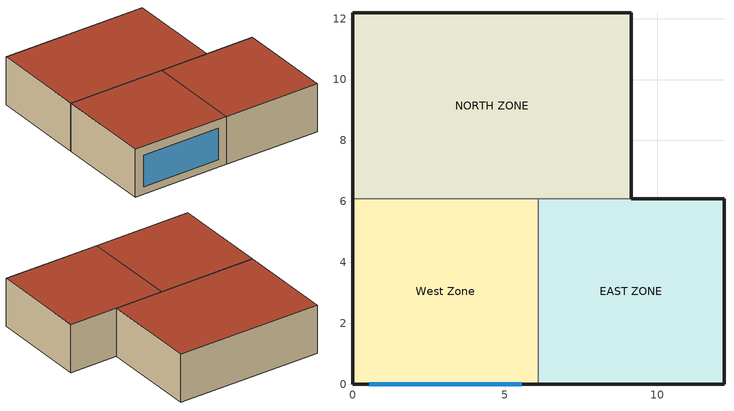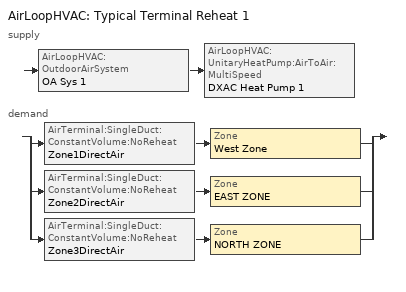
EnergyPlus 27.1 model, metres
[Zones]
West Zone
 floor adiabatic (FLOOR SLAB 8 IN): 0,0 0,6.1 6.1,6.1 6.1,0 z0
 wall outside (EXTWALL80): 0,6.1 0,0 6.1,0 z0:3.05
 wall to NORTH ZONE (PARTITION06): 6.1,6.1 0,6.1 z0:3.05
 wall to EAST ZONE (PARTITION06): 6.1,0 6.1,6.1 z0:3.05
 window (WIN-CON-LIGHT): 0.55,0 5.55,0 z0.5:2.5
 roof outside (ROOF34): 0,6.1 0,0 6.1,0 6.1,6.1 z3.05
EAST ZONE
 floor adiabatic (FLOOR SLAB 8 IN): 6.1,0 6.1,6.1 12.19,6.1 12.19,0 z0
 wall outside (EXTWALL80): 6.1,0 12.19,0 12.19,6.1 9.14,6.1 z0:3.05
 wall to NORTH ZONE (PARTITION06): 9.14,6.1 6.1,6.1 z0:3.05
 roof outside (ROOF34): 6.1,6.1 6.1,0 12.19,0 12.19,6.1 z3.05
NORTH ZONE
 floor adiabatic (FLOOR SLAB 8 IN): 0,6.1 0,12.19 9.14,12.19 9.14,6.1 z0
 wall outside (EXTWALL80): 9.14,6.1 9.14,12.19 0,12.19 0,6.1 z0:3.05
 roof outside (ROOF34): 0,12.19 0,6.1 9.14,6.1 9.14,12.19 z3.05
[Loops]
AirLoopHVAC 'Typical Terminal Reheat 1'
 supply: AirLoopHVAC:OutdoorAirSystem 'OA Sys 1' > AirLoopHVAC:UnitaryHeatPump:AirToAir:MultiSpeed 'DXAC Heat Pump 1'
 demand: split
  | AirTerminal:SingleDuct:ConstantVolume:NoReheat 'Zone1DirectAir' > Zone 'West Zone'
  | AirTerminal:SingleDuct:ConstantVolume:NoReheat 'Zone2DirectAir' > Zone 'EAST ZONE'
  | AirTerminal:SingleDuct:ConstantVolume:NoReheat 'Zone3DirectAir' > Zone 'NORTH ZONE'
[Building]
NONE: North Axis {deg}=0; Terrain=Suburbs; Loads Convergence Tolerance Value {W}=0.04; Temperature Convergence Tolerance Value {deltaC}=0.4; Solar Distribution=FullInteriorAndExterior; Maximum Number of Warmup Days=25; Minimum Number of Warmup Days=6
[Site:Location]
CHICAGO_IL_USA TMY2-94846: Latitude {deg}=42; Longitude {deg}=-87.88; Time Zone {hr}=-6; Elevation {m}=190
[SizingPeriod:DesignDay] Day of Month=21; Humidity Condition Type=WetBulb; Barometric Pressure {Pa}=99063; Rain Indicator=No; Snow Indicator=No; Daylight Saving Time Indicator=No; Solar Model Indicator=ASHRAEClearSky
Name | Month | Day Type | Maximum Dry-Bulb Temperature {C} | Daily Dry-Bulb Temperature Range {deltaC} | Wetbulb or DewPoint at Maximum Dry-Bulb {C} | Wind Speed {m/s} | Wind Direction {deg} | Sky Clearness
CHICAGO_IL_USA Annual Heating 99% Design Conditions DB | 1 | WinterDesignDay | -17.3 | 0 | -17.3 | 4.9 | 270 | 0
CHICAGO_IL_USA Annual Cooling 1% Design Conditions DB/MCWB | 7 | SummerDesignDay | 31.5 | 10.7 | 23 | 5.3 | 230 | 1
[Site:GroundTemperature:BuildingSurface]
20.03, 20.03, 20.13, 20.3, 20.43, 20.52, 20.62, 20.77, 20.78, 20.55, 20.44, 20.2
[Material] Thermal Absorptance=0.9
Name | Roughness | Thickness {m} | Conductivity {W/m-K} | Density {kg/m3} | Specific Heat {J/kg-K} | Solar Absorptance | Visible Absorptance
A1 - 1 IN STUCCO | Smooth | 0.0253898 | 0.691831 | 1858.142 | 836.8 | 0.92 | 0.92
C4 - 4 IN COMMON BRICK | Rough | 0.101498 | 0.726422 | 1922.216 | 836.8 | 0.76 | 0.76
E1 - 3 / 4 IN PLASTER OR GYP BOARD | Smooth | 0.01905 | 0.726422 | 1601.846 | 836.8 | 0.92 | 0.92
C6 - 8 IN CLAY TILE | Smooth | 0.203302 | 0.570761 | 1121.292 | 836.8 | 0.82 | 0.82
C10 - 8 IN HW CONCRETE | MediumRough | 0.203302 | 1.729577 | 2242.585 | 836.8 | 0.65 | 0.65
E2 - 1 / 2 IN SLAG OR STONE | Rough | 0.0127102 | 1.435549 | 881.0155 | 1673.6 | 0.55 | 0.55
E3 - 3 / 8 IN FELT AND MEMBRANE | Rough | 0.00954024 | 0.190253 | 1121.292 | 1673.6 | 0.75 | 0.75
B5 - 1 IN DENSE INSULATION | VeryRough | 0.0253898 | 0.0432394 | 91.30524 | 836.8 | 0.5 | 0.5
C12 - 2 IN HW CONCRETE | MediumRough | 0.0509016 | 1.729577 | 2242.585 | 836.8 | 0.65 | 0.65
[WindowMaterial:Glazing]
WIN-LAY-GLASS-LIGHT: Optical Data Type=SpectralAverage; Thickness {m}=0.003; Solar Transmittance at Normal Incidence=0.9; Front Side Solar Reflectance at Normal Incidence=0.031; Back Side Solar Reflectance at Normal Incidence=0.031; Visible Transmittance at Normal Incidence=0.9; Front Side Visible Reflectance at Normal Incidence=0.05; Back Side Visible Reflectance at Normal Incidence=0.05; Infrared Transmittance at Normal Incidence=0; Front Side Infrared Hemispherical Emissivity=0.84; Back Side Infrared Hemispherical Emissivity=0.84; Conductivity {W/m-K}=0.9
[Construction]
EXTWALL80: A1 - 1 IN STUCCO, C4 - 4 IN COMMON BRICK, E1 - 3 / 4 IN PLASTER OR GYP BOARD
PARTITION06: E1 - 3 / 4 IN PLASTER OR GYP BOARD, C6 - 8 IN CLAY TILE, E1 - 3 / 4 IN PLASTER OR GYP BOARD
FLOOR SLAB 8 IN: C10 - 8 IN HW CONCRETE
ROOF34: E2 - 1 / 2 IN SLAG OR STONE, E3 - 3 / 8 IN FELT AND MEMBRANE, B5 - 1 IN DENSE INSULATION, C12 - 2 IN HW CONCRETE
WIN-CON-LIGHT: WIN-LAY-GLASS-LIGHT
[Zone] Type=1; Multiplier=1; Ceiling Height {m}=Autocalculate; Volume {m3}=Autocalculate
West Zone; EAST ZONE; NORTH ZONE
[People] Number of People Schedule=OFFICE OCCUPANCY; Number of People Calculation Method=People; Fraction Radiant=0.3; Activity Level Schedule=Activity Sch; Carbon Dioxide Generation Rate {m3/s-W}=3.82e-08; Mean Radiant Temperature Calculation Type=EnclosureAveraged; Work Efficiency Schedule=Work Eff Sch; Clothing Insulation Calculation Method=ClothingInsulationSchedule; Clothing Insulation Schedule=Clothing Sch; Air Velocity Schedule=Air Velo Sch; Thermal Comfort Model 1 Type=Fanger
Name | Zone or ZoneList or Space or SpaceList | Number of People
WestPeople | West Zone | 3
EastPeople | EAST ZONE | 3
NorthPeople | NORTH ZONE | 4
[ElectricEquipment] Schedule=INTERMITTENT; Design Level Calculation Method=EquipmentLevel; Fraction Latent=0; Fraction Radiant=0.3; Fraction Lost=0
Name | Zone or ZoneList or Space or SpaceList | Design Level {W}
West Zone ElecEq 1 | West Zone | 2928.751
EAST ZONE ElecEq 1 | EAST ZONE | 1464.375
NORTH ZONE ElecEq 1 | NORTH ZONE | 2928.751
[Lights] Schedule=OFFICE LIGHTING; Design Level Calculation Method=LightingLevel; Return Air Fraction=0; Fraction Radiant=0.2; Fraction Visible=0.2; Fraction Replaceable=0
Name | Zone or ZoneList or Space or SpaceList | Lighting Level {W}
EAST ZONE Lights 1 | EAST ZONE | 1464.375
NORTH ZONE Lights 1 | NORTH ZONE | 878.6252
[AirLoopHVAC]
Typical Terminal Reheat 1: Design Supply Air Flow Rate {m3/s}=1.7
[AvailabilityManager:Scheduled]
Name | Schedule
Heat Pump 1 Avail | FanAndCoilAvailSched
Outdoor Air 1 Avail | OutdoorAirAvailSched
[ZoneControl:Thermostat]
Zone 2 Thermostat: Zone or ZoneList=EAST ZONE; Control Type Schedule=Zone Control Type Sched; Control 1=Heating Setpoint with SB; Control 2=Cooling Setpoint with SB
[ThermostatSetpoint:SingleHeating]
Heating Setpoint with SB: Setpoint Temperature Schedule=Heating Setpoints
[ThermostatSetpoint:SingleCooling]
Cooling Setpoint with SB: Setpoint Temperature Schedule=Cooling Setpoints
[Zone equipment]
West Zone: Zone1DirectAir
EAST ZONE: Zone2DirectAir
NORTH ZONE: Zone3DirectAir
[AirTerminal:SingleDuct:ConstantVolume:NoReheat] Availability Schedule=FanAndCoilAvailSched
Name | Maximum Air Flow Rate {m3/s}
Zone1DirectAir; Zone3DirectAir | 0.612
Zone2DirectAir | 0.476
[AirLoopHVAC:UnitaryHeatPump:AirToAir:MultiSpeed]
DXAC Heat Pump 1: Availability Schedule=FanAndCoilAvailSched; Controlling Zone or Thermostat Location=East Zone; Supply Air Fan=Supply Fan 1; Supply Air Fan Placement=BlowThrough; Supply Air Fan Operating Mode Schedule=FanModeSchedule; Heating Coil=Heat Pump Heating Coil 1; Cooling Coil=Heat Pump ACDXCoil 1; Supplemental Heating Coil=Supp Gas Heating Coil 1; Maximum Supply Air Temperature from Supplemental Heater {C}=50; Maximum Outdoor Dry-Bulb Temperature for Supplemental Heater Operation {C}=21; Auxiliary On-Cycle Electric Power {W}=0; Auxiliary Off-Cycle Electric Power {W}=0; Design Heat Recovery Water Flow Rate {m3/s}=0; Maximum Temperature for Heat Recovery {C}=80; No Load Supply Air Flow Rate {m3/s}=0.2; Number of Speeds for Heating=1; Number of Speeds for Cooling=4; Heating Speed 1 Supply Air Flow Rate {m3/s}=1.7; Cooling Speed 1 Supply Air Flow Rate {m3/s}=0.4; Cooling Speed 2 Supply Air Flow Rate {m3/s}=0.8; Cooling Speed 3 Supply Air Flow Rate {m3/s}=1.2; Cooling Speed 4 Supply Air Flow Rate {m3/s}=1.7
[Coil:Heating:Gas:MultiStage]
Heat Pump Heating Coil 1: Availability Schedule=FanAndCoilAvailSched; Off Cycle Parasitic Gas Load {W}=10; Number of Stages=1; Stage 1 Gas Burner Efficiency {W/W}=0.9; Stage 1 Nominal Capacity {W}=45000
[Coil:Cooling:DX:MultiSpeed]
Heat Pump ACDXCoil 1: Availability Schedule=FanAndCoilAvailSched; Condenser Type=AirCooled; Apply Part Load Fraction to Speeds Greater than 1=No; Apply Latent Degradation to Speeds Greater than 1=No; Crankcase Heater Capacity {W}=200; Maximum Outdoor Dry-Bulb Temperature for Crankcase Heater Operation {C}=10; Fuel Type=NaturalGas; Number of Speeds=4; Speed 1 Gross Rated Total Cooling Capacity {W}=7500; Speed 1 Gross Rated Sensible Heat Ratio=0.75; Speed 1 Gross Rated Cooling COP {W/W}=3; Speed 1 Rated Air Flow Rate {m3/s}=0.4; 2017 Speed 1 Rated Evaporator Fan Power Per Volume Flow Rate {W/(m3/s)}=453.3; 2023 Speed 1 Rated Evaporator Fan Power Per Volume Flow Rate {W/(m3/s)}=934.4; Speed 1 Total Cooling Capacity Function of Temperature Curve=HPACCoolCapFT Speed 1; Speed 1 Total Cooling Capacity Function of Flow Fraction Curve=HPACCoolCapFF Speed 1; Speed 1 Energy Input Ratio Function of Temperature Curve=HPACCOOLEIRFT Speed 1; Speed 1 Energy Input Ratio Function of Flow Fraction Curve=HPACCOOLEIRFF Speed 1; Speed 1 Part Load Fraction Correlation Curve=HPACCOOLPLFFPLR Speed 1; Speed 1 Nominal Time for Condensate Removal to Begin {s}=1000; Speed 1 Ratio of Initial Moisture Evaporation Rate and Steady State Latent Capacity=1.5; Speed 1 Maximum Cycling Rate {cycles/hr}=3; Speed 1 Latent Capacity Time Constant {s}=45; Speed 1 Rated Waste Heat Fraction of Power Input=0.2; Speed 1 Waste Heat Function of Temperature Curve=HAPCCoolWHFT Speed 1; Speed 1 Evaporative Condenser Effectiveness=0.9; Speed 1 Evaporative Condenser Air Flow Rate {m3/s}=0.05; Speed 1 Rated Evaporative Condenser Pump Power Consumption {W}=50; Speed 2 Gross Rated Total Cooling Capacity {W}=17500; Speed 2 Gross Rated Sensible Heat Ratio=0.75; Speed 2 Gross Rated Cooling COP {W/W}=3; Speed 2 Rated Air Flow Rate {m3/s}=0.85; 2017 Speed 2 Rated Evaporator Fan Power Per Volume Flow Rate {W/(m3/s)}=523.3; 2023 Speed 2 Rated Evaporator Fan Power Per Volume Flow Rate {W/(m3/s)}=934.4; Speed 2 Total Cooling Capacity Function of Temperature Curve=HPACCoolCapFT Speed 2; Speed 2 Total Cooling Capacity Function of Flow Fraction Curve=HPACCoolCapFF Speed 2; Speed 2 Energy Input Ratio Function of Temperature Curve=HPACCOOLEIRFT Speed 2; Speed 2 Energy Input Ratio Function of Flow Fraction Curve=HPACCOOLEIRFF Speed 2; Speed 2 Part Load Fraction Correlation Curve=HPACCOOLPLFFPLR Speed 1; Speed 2 Nominal Time for Condensate Removal to Begin {s}=1000; Speed 2 Ratio of Initial Moisture Evaporation Rate and steady state Latent Capacity=1.5; Speed 2 Maximum Cycling Rate {cycles/hr}=3; Speed 2 Latent Capacity Time Constant {s}=45; Speed 2 Rated Waste Heat Fraction of Power Input=0.2; Speed 2 Waste Heat Function of Temperature Curve=HAPCCoolWHFT Speed 2; Speed 2 Evaporative Condenser Effectiveness=0.9; Speed 2 Evaporative Condenser Air Flow Rate {m3/s}=0.1; Speed 2 Rated Evaporative Condenser Pump Power Consumption {W}=60; Speed 3 Gross Rated Total Cooling Capacity {W}=25500; Speed 3 Gross Rated Sensible Heat Ratio=0.75; Speed 3 Gross Rated Cooling COP {W/W}=3; Speed 3 Rated Air Flow Rate {m3/s}=1.25; 2017 Speed 3 Rated Evaporator Fan Power Per Volume Flow Rate {W/(m3/s)}=573.3; 2023 Speed 3 Rated Evaporator Fan Power Per Volume Flow Rate {W/(m3/s)}=934.4; Speed 3 Total Cooling Capacity Function of Temperature Curve=HPACCoolCapFT Speed 3; Speed 3 Total Cooling Capacity Function of Flow Fraction Curve=HPACCoolCapFF Speed 3; Speed 3 Energy Input Ratio Function of Temperature Curve=HPACCOOLEIRFT Speed 3; Speed 3 Energy Input Ratio Function of Flow Fraction Curve=HPACCOOLEIRFF Speed 3; Speed 3 Part Load Fraction Correlation Curve=HPACCOOLPLFFPLR Speed 1; Speed 3 Nominal Time for Condensate Removal to Begin {s}=1000; Speed 3 Ratio of Initial Moisture Evaporation Rate and steady state Latent Capacity=1.5; Speed 3 Maximum Cycling Rate {cycles/hr}=3; Speed 3 Latent Capacity Time Constant {s}=45; Speed 3 Rated Waste Heat Fraction of Power Input=0.2; Speed 3 Waste Heat Function of Temperature Curve=HAPCCoolWHFT Speed 3; Speed 3 Evaporative Condenser Effectiveness=0.9; Speed 3 Evaporative Condenser Air Flow Rate {m3/s}=0.2; Speed 3 Rated Evaporative Condenser Pump Power Consumption {W}=80; Speed 4 Gross Rated Total Cooling Capacity {W}=35500; Speed 4 Gross Rated Sensible Heat Ratio=0.75; Speed 4 Gross Rated Cooling COP {W/W}=3; Speed 4 Rated Air Flow Rate {m3/s}=1.75; 2017 Speed 4 Rated Evaporator Fan Power Per Volume Flow Rate {W/(m3/s)}=673.3; 2023 Speed 4 Rated Evaporator Fan Power Per Volume Flow Rate {W/(m3/s)}=934.4; Speed 4 Total Cooling Capacity Function of Temperature Curve=HPACCoolCapFT Speed 4; Speed 4 Total Cooling Capacity Function of Flow Fraction Curve=HPACCoolCapFF Speed 4; Speed 4 Energy Input Ratio Function of Temperature Curve=HPACCOOLEIRFT Speed 4; Speed 4 Energy Input Ratio Function of Flow Fraction Curve=HPACCOOLEIRFF Speed 4; Speed 4 Part Load Fraction Correlation Curve=HPACCOOLPLFFPLR Speed 1; Speed 4 Nominal Time for Condensate Removal to Begin {s}=1000; Speed 4 Ratio of Initial Moisture Evaporation Rate and steady state Latent Capacity=1.5; Speed 4 Maximum Cycling Rate {cycles/hr}=3; Speed 4 Latent Capacity Time Constant {s}=45; Speed 4 Rated Waste Heat Fraction of Power Input=0.2; Speed 4 Waste Heat Function of Temperature Curve=HAPCCoolWHFT Speed 4; Speed 4 Evaporative Condenser Effectiveness=0.9; Speed 4 Evaporative Condenser Air Flow Rate {m3/s}=0.3; Speed 4 Rated Evaporative Condenser Pump Power Consumption {W}=100
[Coil:Heating:Fuel]
Supp Gas Heating Coil 1: Availability Schedule=Off; Fuel Type=NaturalGas; Burner Efficiency=0.8; Nominal Capacity {W}=45000
[Fan:OnOff]
Supply Fan 1: Availability Schedule=FanAndCoilAvailSched; Fan Total Efficiency=0.7; Pressure Rise {Pa}=300; Maximum Flow Rate {m3/s}=1.7; Motor Efficiency=0.9; Motor In Airstream Fraction=1
[Controller:OutdoorAir]
OA Controller 1: Minimum Outdoor Air Flow Rate {m3/s}=0.51; Maximum Outdoor Air Flow Rate {m3/s}=1.7; Economizer Control Type=NoEconomizer; Economizer Control Action Type=ModulateFlow; Lockout Type=NoLockout; Minimum Limit Type=FixedMinimum; Minimum Outdoor Air Schedule=OAFractionSched
[Schedule:Compact]
OFF: Through: 12/31, For: Alldays, Until: 24:00, 0
Activity Sch: Through: 12/31, For: AllDays, Until: 24:00, 131.8
Work Eff Sch: Through: 12/31, For: AllDays, Until: 24:00, 0
Clothing Sch: Through: 12/31, For: AllDays, Until: 24:00, 1
Air Velo Sch: Through: 12/31, For: AllDays, Until: 24:00, 0.137
OFFICE OCCUPANCY: Through: 12/31, For: WeekDays SummerDesignDay, Until: 6:00, 0, Until: 7:00, 0.1, Until: 8:00, 0.5, Until: 12:00, 1, Until: 13:00, 0.5, Until: 16:00, 1, Until: 17:00, 0.5, Until: 18:00, 0.1, Until: 24:00, 0, For: AllOtherDays, Until: 24:00, 0
INTERMITTENT: Through: 12/31, For: WeekDays SummerDesignDay, Until: 8:00, 0, Until: 18:00, 1, Until: 24:00, 0, For: AllOtherDays, Until: 24:00, 0
OFFICE LIGHTING: Through: 12/31, For: WeekDays SummerDesignDay, Until: 6:00, 0.05, Until: 7:00, 0.2, Until: 17:00, 1, Until: 18:00, 0.5, Until: 24:00, 0.05, For: AllOtherDays, Until: 24:00, 0.05
OutdoorAirAvailSched: Through: 3/31, For: AllDays, Until: 24:00, 1, Through: 9/30, For: WeekDays, Until: 7:00, 0, Until: 17:00, 1, Until: 24:00, 0, For: SummerDesignDay WinterDesignDay, Until: 24:00, 0, For: AllOtherDays, Until: 24:00, 0, Through: 12/31, For: AllDays, Until: 24:00, 1
OAFractionSched; FanModeSchedule: Through: 12/31, For: AllDays, Until: 7:00, 0, Until: 17:00, 1, Until: 24:00, 0
FanAndCoilAvailSched: Through: 3/31, For: AllDays, Until: 24:00, 1, Through: 9/30, For: WeekDays, Until: 7:00, 0, Until: 17:00, 1, Until: 24:00, 0, For: WinterDesignDay, Until: 24:00, 1, For: SummerDesignDay, Until: 7:00, 0, Until: 17:00, 1, Until: 24:00, 0, For: AllOtherDays, Until: 24:00, 0, Through: 12/31, For: AllDays, Until: 24:00, 1
Heating Setpoints: Through: 12/31, For: AllDays, Until:  7:00, 15, Until: 17:00, 20, Until: 24:00, 15
Cooling Setpoints: Through: 12/31, For: AllDays, Until:  7:00, 30, Until: 17:00, 24, Until: 24:00, 30
Zone Control Type Sched: Through: 3/31, For: AllDays, Until: 24:00, 1, Through: 9/30, For: AllDays, Until: 24:00, 2, Through: 12/31, For: AllDays, Until: 24:00, 1
[Curve:Cubic] Coefficient1 Constant=0.472786; Coefficient2 x=1.24334; Coefficient3 x**2=-1.03871; Coefficient4 x**3=0.322578; Minimum Value of x=0.5; Maximum Value of x=1.5
HPACCoolCapFF Speed 1; HPACCoolCapFF Speed 2; HPACCoolCapFF Speed 3; HPACCoolCapFF Speed 4; HPACCOOLEIRFF Speed 1; HPACCOOLEIRFF Speed 2; HPACCOOLEIRFF Speed 3; HPACCOOLEIRFF Speed 4
[Curve:Quadratic]
HPACCOOLPLFFPLR Speed 1: Coefficient1 Constant=0.85; Coefficient2 x=0.15; Coefficient3 x**2=0; Minimum Value of x=0; Maximum Value of x=1
[Curve:Biquadratic] Input Unit Type for X=Temperature; Input Unit Type for Y=Temperature; Output Unit Type=Dimensionless
Name | Coefficient1 Constant | Coefficient2 x | Coefficient3 x**2 | Coefficient4 y | Coefficient5 y**2 | Coefficient6 x*y | Minimum Value of x | Maximum Value of x | Minimum Value of y | Maximum Value of y
HPACCoolCapFT Speed 1; HPACCoolCapFT Speed 2; HPACCoolCapFT Speed 3; HPACCoolCapFT Speed 4 | 0.476428 | 0.0401147 | 0.000226411 | -0.000827136 | -7.3224e-06 | -0.000446278 | 12.77778 | 23.88889 | 23.88889 | 46.11111
HPACCOOLEIRFT Speed 1; HPACCOOLEIRFT Speed 2; HPACCOOLEIRFT Speed 3; HPACCOOLEIRFT Speed 4 | 0.632475 | -0.0121321 | 0.000507773 | 0.0155377 | 0.00027284 | -0.000679201 | 12.77778 | 23.88889 | 23.88889 | 46.11111
HAPCCoolWHFT Speed 1; HAPCCoolWHFT Speed 2; HAPCCoolWHFT Speed 3; HAPCCoolWHFT Speed 4 | 1 | 0 | 0 | 0 | 0 | 0 | 0 | 50 | 0 | 50
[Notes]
MultiSpeedACFurnace.idf
Basic file description:  Multispeed AC Furnace with DX coil for cooling (w/ 10% outdoor air max.) and multi stage gas coils for heating.
1 story building divided into 3 interior conditioned zones. Roof with no plenum.
No ground contact with floor.
Highlights:              Example of multispeed heat pump.
Simulation Location/Run: CHICAGO_IL_USA TMY2-94846, 2 design days, 2 run periods,
Run Control executes two design days (see RUN PERIOD object)
Location:                Chicago, IL
Design Days:             CHICAGO_IL_USA Annual Heating 99% Design Conditions DB, MaxDB= -17.3°C
CHICAGO_IL_USA Annual Cooling 1% Design Conditions, MaxDB=  31.5°C MCWB=  23.0°C
Run Period (Weather File): Winter 1/14, Summer 7/7, CHICAGO_IL_USA TMY2-94846
Run Control:             No zone or system sizing, design day run control (no weather file simulation)
Building: Single floor rectangular L-shaped building 40 ft south wall, 40 ft west wall, zone height 10 feet.
There is a single window in West Zone's south wall. The walls are 1 in stucco over 4 in common brick
and gypboard. The roof is a built up roof with 1/2 in stone over 3/8 in felt over 1 in dense insulation
supported by 2 in heavy weight concrete. The window is single pane 3mm clear.
The window to wall ratio is approximately 0.07.
The building is oriented due north.
Floor Area:        130.1 m2 (1403 ft2)
Number of Stories: 1
Zone Description Details:
|       West         |         East           |    window = *
Internal gains description:     ZONE West      - lighting is 0 watts, equip is 2928.751 watts, 3 occupants
Internal gains description:     ZONE North     - lighting is 878.6252 watts, equip is 2928.751 watts, 4 occupants
Internal gains description:     ZONE East      - lighting is 1464.375 watts, equip is 1464.375 watts, 3 occupants
Interzone Surfaces:             3 interzone surfaces (see diagram)
Internal Mass:                  None
Detached Shading:               None
Daylight:                       None
Natural Ventilation:            None
Compact Schedules:              Yes
Solair Distribution:            FullInteriorAndExterior
HVAC:                           MultiSpeed Heat pump using a single air loop serving 3 zones.  The heat pump has 4 speeds
for both cooling and heating. Heat pump configured with a
blow through fan, heat pump defrost is timed with reverse cycle.
Heating set point during winter months is 20 C during occupied hours,
15 C set-back otherwise.  Cooling set point at 24 C during occupied hours only.
Cooling coil off all winter. Heat Pump has a gas supplemental heater.
Zonal Equipment:                AirTerminal:SingleDuct:Uncontrolled
Central Air Handling Equipment: Yes
System Equipment Autosize:      No
Purchased Cooling:              No
Purchased Heating:              No
Purchased Chilled Water:        No
Purchased Hot Water:            No
Coils:                          Coil:Cooling:DX:MultiSpeed, Coil:Heating:DX:MultiSpeed, Coil:Heating:Fuel
Pumps:                          None
Boilers:                        None
Chillers:                       None
Towers:                         None
Standard Reports:               None
Timestep or Hourly Variables:   Timestep
Time bins Report:               None
HTML Report:                    None
Environmental Emissions:        None
Utility Tariffs:                None
